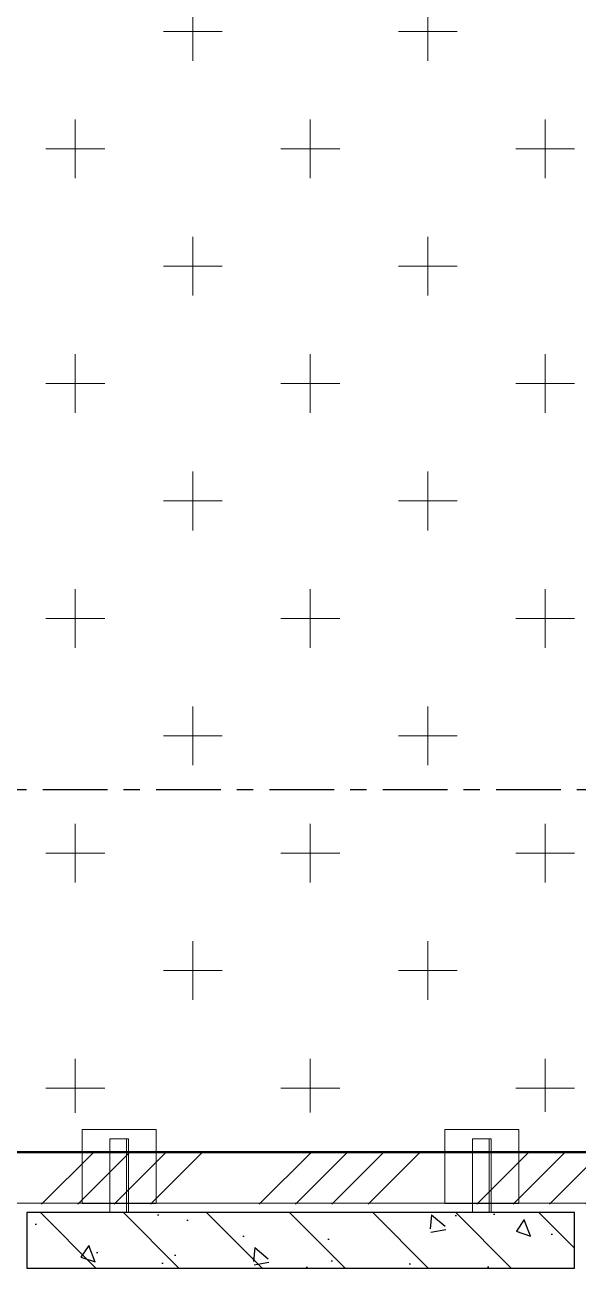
# Model space of a CAD drawing. Header units: millimetres. Extents: x 663313 to 1226001, y 1431724 to 1620898.
# Drawn here: x 964762 to 966257, y 1535038 to 1538400 of the extents above; entities that cross this region are included whole.
import ezdxf
from ezdxf.enums import TextEntityAlignment as Align

# ---------------------------------------------------------------- set-up
doc = ezdxf.new("R2010")
doc.units = ezdxf.units.MM
doc.set_wipeout_variables(frame=1)
for name, pattern in [('CENTER', [50.8, 31.75, -6.35, 6.35, -6.35]), ('HIDDEN', [0.375, 0.25, -0.125]), ('TA_GL_000.70000', [1.925, 0.7, -0.175, 0.175, -0.175, 0.7]), ('XKITLINE00', [0]), ('XKITLINE02', [4, 2, -2])]:
    doc.linetypes.add(name, pattern=pattern)
for name, color, linetype in [('000 - 0_SYM_DWG_GRIDLINE_MAIN_COLOR_251', 7, 'Continuous'), ('000 - 0_SYM_DWG_SLOPE-SYM_TEXT_COLOR_3', 7, 'Continuous'), ('000 - CONCRETE_COL_HATCH_', 7, 'Continuous'), ('000 - CONCRETE_PRECAST_CUT_COLOR_4', 7, 'Continuous'), ('000 - CONCRETE_PRECAST_MAIN_COLOR_1', 7, 'Continuous'), ('000 - CONCRETE_PRECAST_WIPEOUT_', 7, 'Continuous'), ('000 - GRID', 7, 'CENTER'), ('DIM', 7, 'Continuous'), ('TEXT', 7, 'Continuous')]:
    doc.layers.add(name, color=color, linetype=linetype)
doc.layers.add('A-FLOR-E', color=7, linetype='Continuous', lineweight=9)
doc.layers.add('Part', color=7, linetype='Continuous', lineweight=0)
doc.styles.add('Arial', font='arial.ttf')
doc.styles.add('TA', font='', dxfattribs={"height": 4.5})
doc.styles.get('TA').set_extended_font_data('Cordia New')

# ---------------------------------------------------------------- blocks, each defined once
blk = doc.blocks.new('*U4785')
at = {"layer": '000 - 0_SYM_DWG_GRIDLINE_MAIN_COLOR_251', "color": 7, "linetype": 'ByBlock', "ltscale": 5}
blk.add_line((20, 0), (-316, 0), dxfattribs=at)
at = {"color": 7, "style": 'TA', "flags": 1}
blk.add_attdef('LOCATION', (6, -6), '', height=4.5, rotation=270, dxfattribs=at)
at = {"layer": '000 - 0_SYM_DWG_SLOPE-SYM_TEXT_COLOR_3', "color": 7, "style": 'Arial'}
blk.add_attdef('GRID-HEAD', text='', height=4, rotation=270, dxfattribs=at).set_placement((41.25, 0), align=Align.MIDDLE_CENTER)
blk = doc.blocks.new('W-1-PP18-ST_ENT4_REV00_20260531-225107_LOPF_DIMS')
at = {"layer": '000 - GRID', "color": 7, "linetype": 'TA_GL_000.70000', "xscale": 50.00000000000044, "yscale": 50.00000000000044, "zscale": 50.00000000000044, "rotation": 90}
blk.add_blockref('*U4785', (23100, -0.6), dxfattribs=at)
blk = doc.blocks.new('*U5722')
at = {"color": 7}
blk.add_wipeout([(0, 0), (150, 0), (150, 1480), (0, 1480)], dxfattribs=at).dxf.layer = '000 - CONCRETE_PRECAST_WIPEOUT_'
at = {"layer": '000 - CONCRETE_COL_HATCH_'}
h = blk.add_hatch(dxfattribs=at)
h.set_pattern_fill('ANSI31')
h.set_pattern_definition([(45, (1531882.3, 696158.04), (-112.253202, 112.253202), [])])
h.paths.add_polyline_path([(0, 0), (150, 0), (150, 1480), (0, 1480)])
h = blk.add_hatch(dxfattribs=at)
h.set_pattern_fill('AR-CONC', scale=0.05)
h.set_pattern_definition([(50, (1531882.3, 695178.04), (455.46167, -39.84771), [47.625, -523.875]), (355, (1531882.3, 695178.04), (-88.10855, 477.64211), [38.1, -419.10146]), (100.451445, (1531920.25, 695174.7), (367.35312, 437.79438), [40.47502, -445.22561]), (46.1842, (1531882.3, 695305.04), (677.6976, -105.10582), [71.4375, -785.8125]), (96.635558, (1531938.8, 695296.3), (593.51034, 618.5653), [60.71256, -667.83902]), (351.18415, (1531882.3, 695305.04), (593.51034, 618.5653), [57.14992, -628.64933]), (21, (1531945.8, 695273.3), (379.03598, -255.662995), [47.625, -523.875]), (326, (1531945.8, 695273.3), (154.50507, 460.46992), [38.1, -419.1]), (71.451445, (1531977.4, 695252), (533.54105, 204.80692), [40.47502, -445.22484]), (37.5, (1531882.3, 695178.04), (7.721508, 211.387597), [0, -414.02, 0, -425.45, 0, -420.6875]), (7.5, (1531882.3, 695178.04), (167.049156, 250.451437), [0, -242.57, 0, -404.495, 0, -160.3375]), (327.5, (1531740.69, 695178.04), (338.976488, -14.32186), [0, -158.75, 0, -495.3, 0, -657.225]), (317.5, (1531677.2, 695178.04), (370.322953, 63.56623), [0, -206.375, 0, -328.93, 0, -466.725])])
h.paths.add_polyline_path([(0, 0), (150, 0), (150, 1480), (0, 1480)])
at = {"layer": '000 - CONCRETE_PRECAST_MAIN_COLOR_1', "color": 7}
blk.add_lwpolyline([(0, 0), (150, 0), (150, 1480), (0, 1480)], close=True, dxfattribs=at)
blk = doc.blocks.new('44')
at = {"layer": 'Part', "color": 7, "linetype": 'XKITLINE02', "lineweight": 0}
for p, q in [((29.0589, 17.8426), (29.0589, 17.6426)), ((30.0389, 17.8426), (30.0389, 17.6426))]:
    blk.add_line(p, q, dxfattribs=at)
at = {"layer": 'Part', "color": 7, "linetype": 'HIDDEN', "lineweight": 0, "ltscale": 8}
for points in [[(29.1389, 17.6676), (29.1389, 17.8676), (28.9389, 17.8676), (28.9389, 17.6676)], [(30.1189, 17.6676), (30.1189, 17.8676), (29.9189, 17.8676), (29.9189, 17.6676)]]:
    blk.add_lwpolyline(points, close=True, dxfattribs=at)
at = {"layer": 'Part', "color": 7, "linetype": 'XKITLINE02', "lineweight": 0}
for points in [[(29.0639, 17.6426), (29.0639, 17.8426), (29.0139, 17.8426), (29.0139, 17.6426)], [(30.0439, 17.6426), (30.0439, 17.8426), (29.9939, 17.8426), (29.9939, 17.6426)]]:
    blk.add_lwpolyline(points, dxfattribs=at)
at = {"layer": 'Part', "color": 7, "lineweight": 0, "ltscale": 8}
blk.add_lwpolyline([(28.7889, 17.6426), (30.2689, 17.6426), (30.2689, 17.4926), (28.7889, 17.4926), (28.7889, 17.6426)], dxfattribs=at)
at = {"layer": 'Part', "color": 7, "linetype": 'HIDDEN', "lineweight": 0, "ltscale": 8}
for points in [[(28.9389, 17.6426), (28.9389, 17.6326), (29.1389, 17.6326), (29.1389, 17.6426)], [(29.9189, 17.6426), (29.9189, 17.6326), (30.1189, 17.6326), (30.1189, 17.6426)]]:
    blk.add_lwpolyline(points, dxfattribs=at)
at = {"layer": '000 - CONCRETE_PRECAST_CUT_COLOR_4', "color": 7, "xscale": 0.0009999999999999994, "yscale": 0.0009999999999999994, "zscale": 0.0009999999999999994, "rotation": 270}
blk.add_blockref('*U5722', (28.7889, 17.6426), dxfattribs=at)
blk = doc.blocks.new('W-1-PP18-ST_ENT4_REV00_20260531-225334_LOPF_PL')
at = {"layer": 'A-FLOR-E'}
h = blk.add_hatch(dxfattribs=at)
h.set_pattern_fill('CROSS', scale=50)
h.set_pattern_definition([(0, (-663607876.36, -1524781034.1), (317.5, 317.5), [158.75, -476.25]), (90, (-663607797, -1524781113.48), (-317.5, 317.5), [158.75, -476.25])])
h.paths.add_polyline_path([(19109.7, -8210), (19109.8, -13360.2), (23991.6, -13360.4), (23967.6, -1699.9), (16485, -1700.1), (16485, -3485), (17110, -3485), (17109.8, -8210)])
at = {"layer": 'TEXT'}
h = blk.add_hatch(dxfattribs=at)
h.set_pattern_fill('ANSI34', scale=21.831008, angle=389.6127)
h.set_pattern_definition([(314.9986, (31061.48, -20146.6), (294.079, 294.065), []), (314.9986, (31061.47, -20244.64), (294.079, 294.065), []), (314.9986, (31061.47, -20342.66), (294.079, 294.065), []), (314.9986, (31061.47, -20440.7), (294.079, 294.065), [])])
h.paths.add_polyline_path([(21249.9, -1450), (21249.9, -1590), (24079.2, -1590.1), (24079.2, -1450.1)], flags=17)
h.paths.add_polyline_path([(18499.6, -1590), (18499.6, -1450), (16347.7, -1449.9), (16347.7, -1589.9)])
h.paths.add_polyline_path([(18499.6, -1450), (18499.6, -1590), (21249.9, -1590), (21249.9, -1450)], flags=17)
h.paths.add_polyline_path([(24220.2, -1449.9), (24080.2, -1449.9), (24079.9, -13260), (19109.7, -13259.9), (19109.7, -8210), (17109.8, -8210), (17110, -3485), (16485.3, -3485), (16485, -1575), (16345, -1575), (16345, -3625), (16970, -3625), (16969.9, -8350), (18969.8, -8350), (18969.7, -13399.9), (24219.9, -13400)])
at = {"layer": 'DIM', "color": 7}
blk.add_lwpolyline([(24079.9, -13360.3), (24079.9, -1590.1)], dxfattribs=at)
at = {"layer": 'Part', "color": 7, "linetype": 'XKITLINE00', "lineweight": 0}
blk.add_lwpolyline([(16346.8, -1450), (24217.6, -1450), (24217.6, -13400), (18969.8, -13399.9)], dxfattribs=at)
blk.add_lwpolyline([(17109.7, -8210), (17109.7, -3484.9), (16484.6, -3484.9), (16484.6, -1590), (24077.6, -1590), (24077.6, -13260), (19109.8, -13259.9), (19109.8, -8210)], close=True, dxfattribs=at)
at = {"color": 7, "xscale": 1000.000000000001, "yscale": 1000.000000000001, "zscale": 1000.000000000001, "rotation": 90}
blk.add_blockref('44', (41885.6, -33213.9), dxfattribs=at)

msp = doc.modelspace()

# ---------------------------------------------------------------- block references
at = {"layer": 'DIM', "color": 7, "rotation": 270}
msp.add_blockref('W-1-PP18-ST_ENT4_REV00_20260531-225107_LOPF_DIMS', (969192.4165, 1559430.7772), dxfattribs=at)

# ---------------------------------------------------------------- next in the draw order: block references
msp.add_blockref('W-1-PP18-ST_ENT4_REV00_20260531-225334_LOPF_PL', (969192.4165, 1559430.7772), dxfattribs=at)

doc.saveas('drawing.dxf')
